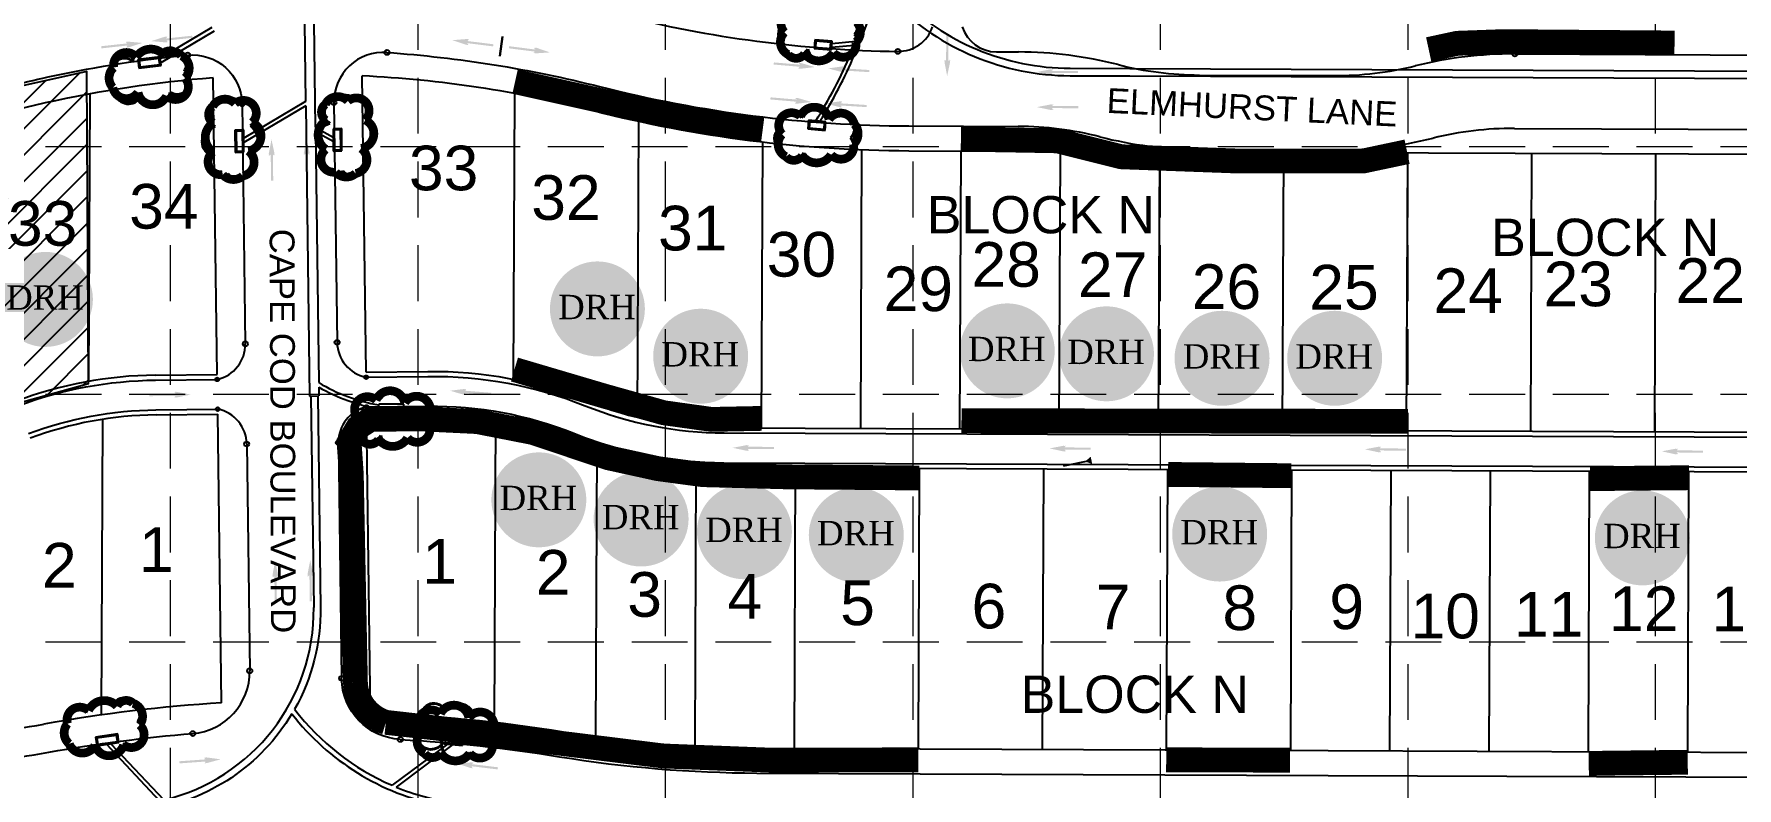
# Model space of a CAD drawing. Header units: inches. Extents: x -5337 to 1057, y 15227 to 19227.
# Drawn here: x -1896 to -1209, y 18465 to 18768 of the extents above; entities that cross this region are included whole.
import ezdxf
from ezdxf.enums import TextEntityAlignment as Align

# ---------------------------------------------------------------- set-up
doc = ezdxf.new("R2010")
doc.units = ezdxf.units.IN
doc.header["$LTSCALE"] = 150
doc.header["$MEASUREMENT"] = 0
doc.linetypes.add('HIDDEN', pattern=[0.375, 0.25, -0.125])
for name, color, linetype in [('1 BLOCK NUMBERS', 7, 'Continuous'), ('1 LOT NUMBER', 7, 'Continuous'), ('BASE', 7, 'Continuous'), ('ECB', 84, 'Continuous'), ('EROSION BLANKET', 84, 'Continuous'), ('grid', 7, 'HIDDEN'), ('LOT NUM', 7, 'Continuous'), ('LOTLINE', 7, 'Continuous'), ('PAVING', 7, 'Continuous'), ('ROW', 7, 'Continuous'), ('SODDED LOT', 2, 'Continuous'), ('STORM', 7, 'Continuous'), ('STORM INLET', 7, 'Continuous')]:
    doc.layers.add(name, color=color, linetype=linetype)
doc.styles.add('DRHorton', font='dutcheb.ttf')
doc.styles.get("Standard").update_dxf_attribs({"font": 'ARIAL.TTF', "height": 25})

# ---------------------------------------------------------------- blocks, each defined once
blk = doc.blocks.new('A$C18F678FE')
at = {"layer": 'BASE', "color": 170, "lineweight": 40, "const_width": 3.51}
blk.add_lwpolyline([(24.74, 19.3, 0.520567), (24.74, 19.3, 0.765195), (25.16, 29.3, 0.417879), (18.11, 33.3, 0.6649), (11.77, 25.13, 0.744833), (5.31, 15.53, 0.975642), (8.29, 5.64, 0.520567), (16.97, 2.85, 0.520567), (19.64, 8.87, 0.540264), (24.74, 19.3)], format="xyb", close=True, dxfattribs=at)
blk = doc.blocks.new('A$C677E7C4D')
at = {"layer": 'ECB', "rotation": 205.661111465026}
blk.add_blockref('A$C18F678FE', (18.79, 41.04), dxfattribs=at)
blk = doc.blocks.new('DRHorton')
h = blk.add_hatch(color=1)
h.paths.add_polyline_path([(78.7, 25.78, 1), (40.43, 25.78, 1)])
h.paths.add_polyline_path([(42.33, 17.91), (76.5, 17.91), (76.5, 34.87), (42.33, 34.87)], flags=24)
at = {"layer": 'BASE', "color": 176, "style": 'DRHorton'}
blk.add_text('DRH', height=9.814, dxfattribs=at).set_placement((59.39, 21.64), align=Align.CENTER)

msp = doc.modelspace()

# ---------------------------------------------------------------- hatches: boundary and pattern name
at = {"layer": 'PAVING'}
h = msp.add_hatch(color=256, dxfattribs=at)
edge = h.paths.add_edge_path()
edge.add_line((-1858.51, 18765.03), (-1857.92, 18764.59))
edge.add_line((-1857.92, 18764.59), (-1868.45, 18763.45))
edge.add_line((-1868.45, 18763.45), (-1868.35, 18762.59))
edge.add_line((-1868.35, 18762.59), (-1857.83, 18763.73))
edge.add_line((-1857.83, 18763.73), (-1858.31, 18763.07))
edge.add_line((-1858.31, 18763.07), (-1858.31, 18763.07))
edge.add_ellipse((-1857.77, 18763.09), major_axis=(-0.557, -0.06), ratio=0.285714, start_angle=345.50328, end_angle=485.83153)
edge.add_line((-1857.43, 18762.99), (-1857.43, 18762.99))
edge.add_line((-1857.43, 18762.99), (-1851.86, 18764.78))
edge.add_line((-1851.86, 18764.78), (-1857.69, 18765.3))
edge.add_line((-1857.69, 18765.3), (-1857.68, 18765.3))
edge.add_ellipse((-1857.99, 18765.13), major_axis=(-0.557, -0.06), ratio=0.285714, start_angle=235.27307, end_angle=377.18267)
edge.add_line((-1858.51, 18765.03), (-1858.51, 18765.03))
edge.add_line((-1858.51, 18765.03), (-1858.51, 18765.03))
edge.add_line((-1858.51, 18765.03), (-1858.51, 18765.03))
h = msp.add_hatch(color=256, dxfattribs=at)
edge = h.paths.add_edge_path()
edge.add_line((-1841.65, 18765.26), (-1842.24, 18765.7))
edge.add_line((-1842.24, 18765.7), (-1831.72, 18766.84))
edge.add_line((-1831.72, 18766.84), (-1831.81, 18767.69))
edge.add_line((-1831.81, 18767.69), (-1842.33, 18766.55))
edge.add_line((-1842.33, 18766.55), (-1841.85, 18767.22))
edge.add_line((-1841.85, 18767.22), (-1841.85, 18767.22))
edge.add_ellipse((-1842.4, 18767.2), major_axis=(0.557, 0.06), ratio=0.285714, start_angle=345.50328, end_angle=485.83153)
edge.add_line((-1842.74, 18767.29), (-1842.73, 18767.29))
edge.add_line((-1842.73, 18767.29), (-1848.3, 18765.5))
edge.add_line((-1848.3, 18765.5), (-1842.48, 18764.99))
edge.add_line((-1842.48, 18764.99), (-1842.48, 18764.99))
edge.add_ellipse((-1842.18, 18765.15), major_axis=(0.557, 0.06), ratio=0.285714, start_angle=235.27307, end_angle=377.18267)
edge.add_line((-1841.65, 18765.26), (-1841.65, 18765.26))
edge.add_line((-1841.65, 18765.26), (-1841.65, 18765.26))
edge.add_line((-1841.65, 18765.26), (-1841.65, 18765.26))
at = {"layer": 'PAVING', "linetype": 'Continuous', "lineweight": 30}
h = msp.add_hatch(color=256, dxfattribs=at)
edge = h.paths.add_edge_path()
edge.add_line((-1720.54, 18764.13), (-1721.01, 18764.69))
edge.add_line((-1721.01, 18764.69), (-1710.51, 18763.39))
edge.add_line((-1710.51, 18763.39), (-1710.4, 18764.25))
edge.add_line((-1710.4, 18764.25), (-1720.91, 18765.54))
edge.add_line((-1720.91, 18765.54), (-1720.29, 18766.08))
edge.add_line((-1720.29, 18766.08), (-1720.28, 18766.08))
edge.add_ellipse((-1720.82, 18766.19), major_axis=(0.556, -0.069), ratio=0.285714, start_angle=345.50328, end_angle=485.83153)
edge.add_line((-1721.13, 18766.35), (-1721.13, 18766.35))
edge.add_line((-1721.13, 18766.35), (-1726.96, 18765.88))
edge.add_line((-1726.96, 18765.88), (-1721.41, 18764.05))
edge.add_line((-1721.41, 18764.05), (-1721.41, 18764.05))
edge.add_ellipse((-1721.07, 18764.15), major_axis=(0.556, -0.069), ratio=0.285714, start_angle=235.27307, end_angle=377.18267)
edge.add_line((-1720.54, 18764.13), (-1720.54, 18764.13))
edge.add_line((-1720.54, 18764.13), (-1720.54, 18764.13))
edge.add_line((-1720.54, 18764.13), (-1720.54, 18764.13))
h = msp.add_hatch(color=256, dxfattribs=at)
edge = h.paths.add_edge_path()
edge.add_line((-1694.25, 18760.84), (-1693.66, 18761.27))
edge.add_line((-1693.66, 18761.27), (-1704.16, 18762.6))
edge.add_line((-1704.16, 18762.6), (-1704.05, 18763.45))
edge.add_line((-1704.05, 18763.45), (-1693.55, 18762.12))
edge.add_line((-1693.55, 18762.12), (-1694.02, 18762.79))
edge.add_line((-1694.02, 18762.79), (-1694.02, 18762.8))
edge.add_ellipse((-1693.48, 18762.77), major_axis=(-0.556, 0.07), ratio=0.285714, start_angle=-125.83153, end_angle=14.49672, ccw=False)
edge.add_line((-1693.14, 18762.85), (-1693.14, 18762.85))
edge.add_line((-1693.14, 18762.85), (-1687.6, 18760.96))
edge.add_line((-1687.6, 18760.96), (-1693.43, 18760.56))
edge.add_line((-1693.43, 18760.56), (-1693.43, 18760.56))
edge.add_ellipse((-1693.73, 18760.73), major_axis=(-0.556, 0.07), ratio=0.285714, start_angle=-17.18267, end_angle=124.72693, ccw=False)
edge.add_line((-1694.26, 18760.84), (-1694.25, 18760.84))
edge.add_line((-1694.25, 18760.84), (-1694.25, 18760.84))
edge.add_line((-1694.25, 18760.84), (-1694.25, 18760.84))
h = msp.add_hatch(color=256, dxfattribs=at)
edge = h.paths.add_edge_path()
edge.add_line((-1528.44, 18758.03), (-1527.94, 18757.49))
edge.add_line((-1527.94, 18757.49), (-1527.88, 18768.07))
edge.add_line((-1527.88, 18768.07), (-1527.02, 18768.07))
edge.add_line((-1527.02, 18768.07), (-1527.08, 18757.48))
edge.add_line((-1527.08, 18757.48), (-1526.47, 18758.03))
edge.add_line((-1526.47, 18758.03), (-1526.47, 18758.03))
edge.add_ellipse((-1526.43, 18757.49), major_axis=(0.003, 0.56), ratio=0.285714, start_angle=-125.83153, end_angle=14.49672, ccw=False)
edge.add_line((-1526.3, 18757.16), (-1526.31, 18757.16))
edge.add_line((-1526.31, 18757.16), (-1527.52, 18751.44))
edge.add_line((-1527.52, 18751.44), (-1528.62, 18757.18))
edge.add_line((-1528.62, 18757.18), (-1528.62, 18757.17))
edge.add_ellipse((-1528.49, 18757.49), major_axis=(0.003, 0.56), ratio=0.285714, start_angle=-17.18267, end_angle=124.72693, ccw=False)
edge.add_line((-1528.44, 18758.03), (-1528.44, 18758.03))
edge.add_line((-1528.44, 18758.03), (-1528.44, 18758.03))
edge.add_line((-1528.44, 18758.03), (-1528.44, 18758.03))
at = {"layer": 'PAVING'}
h = msp.add_hatch(color=256, dxfattribs=at)
edge = h.paths.add_edge_path()
edge.add_line((-1587.3, 18756.57), (-1586.8, 18756.02))
edge.add_line((-1586.8, 18756.02), (-1597.35, 18756.92))
edge.add_line((-1597.35, 18756.92), (-1597.42, 18756.07))
edge.add_line((-1597.42, 18756.07), (-1586.88, 18755.17))
edge.add_line((-1586.88, 18755.17), (-1587.48, 18754.61))
edge.add_line((-1587.48, 18754.61), (-1587.48, 18754.61))
edge.add_ellipse((-1586.94, 18754.52), major_axis=(-0.558, 0.048), ratio=0.285714, start_angle=345.50328, end_angle=485.83153)
edge.add_line((-1586.63, 18754.36), (-1586.63, 18754.36))
edge.add_line((-1586.63, 18754.36), (-1580.82, 18755.05))
edge.add_line((-1580.82, 18755.05), (-1586.43, 18756.67))
edge.add_line((-1586.43, 18756.67), (-1586.43, 18756.67))
edge.add_ellipse((-1586.76, 18756.57), major_axis=(-0.558, 0.048), ratio=0.285714, start_angle=235.27307, end_angle=377.18267)
edge.add_line((-1587.3, 18756.57), (-1587.3, 18756.57))
edge.add_line((-1587.3, 18756.57), (-1587.3, 18756.57))
edge.add_line((-1587.3, 18756.57), (-1587.3, 18756.57))
h = msp.add_hatch(color=256, dxfattribs=at)
edge = h.paths.add_edge_path()
edge.add_line((-1569, 18753.13), (-1569.51, 18753.67))
edge.add_line((-1569.51, 18753.67), (-1558.94, 18753.01))
edge.add_line((-1558.94, 18753.01), (-1558.89, 18753.87))
edge.add_line((-1558.89, 18753.87), (-1569.45, 18754.52))
edge.add_line((-1569.45, 18754.52), (-1568.87, 18755.1))
edge.add_line((-1568.87, 18755.1), (-1568.86, 18755.1))
edge.add_ellipse((-1569.4, 18755.17), major_axis=(0.559, -0.035), ratio=0.285714, start_angle=345.50328, end_angle=485.83153)
edge.add_line((-1569.72, 18755.32), (-1569.72, 18755.32))
edge.add_line((-1569.72, 18755.32), (-1575.51, 18754.5))
edge.add_line((-1575.51, 18754.5), (-1569.86, 18753.01))
edge.add_line((-1569.86, 18753.01), (-1569.86, 18753.01))
edge.add_ellipse((-1569.53, 18753.12), major_axis=(0.559, -0.035), ratio=0.285714, start_angle=235.27307, end_angle=377.18267)
edge.add_line((-1569, 18753.13), (-1569, 18753.13))
edge.add_line((-1569, 18753.13), (-1569, 18753.13))
edge.add_line((-1569, 18753.13), (-1569, 18753.13))
h = msp.add_hatch(color=256, dxfattribs=at)
edge = h.paths.add_edge_path()
edge.add_line((-1484.84, 18753.99), (-1485.38, 18753.49))
edge.add_line((-1485.38, 18753.49), (-1474.8, 18753.46))
edge.add_line((-1474.8, 18753.46), (-1474.8, 18752.6))
edge.add_line((-1474.8, 18752.6), (-1485.38, 18752.63))
edge.add_line((-1485.38, 18752.63), (-1484.84, 18752.02))
edge.add_line((-1484.84, 18752.02), (-1484.83, 18752.02))
edge.add_ellipse((-1485.38, 18751.98), major_axis=(0.56, -0.002), ratio=0.285714, start_angle=-125.83153, end_angle=14.49672, ccw=False)
edge.add_line((-1485.71, 18751.85), (-1485.7, 18751.86))
edge.add_line((-1485.7, 18751.86), (-1491.43, 18753.05))
edge.add_line((-1491.43, 18753.05), (-1485.69, 18754.17))
edge.add_line((-1485.69, 18754.17), (-1485.69, 18754.17))
edge.add_ellipse((-1485.38, 18754.04), major_axis=(0.56, -0.002), ratio=0.285714, start_angle=-17.18267, end_angle=124.72693, ccw=False)
edge.add_line((-1484.84, 18753.99), (-1484.84, 18753.99))
edge.add_line((-1484.84, 18753.99), (-1484.84, 18753.99))
edge.add_line((-1484.84, 18753.99), (-1484.84, 18753.99))
h = msp.add_hatch(color=256, dxfattribs=at)
edge = h.paths.add_edge_path()
edge.add_line((-1588.64, 18742.49), (-1588.14, 18741.95))
edge.add_line((-1588.14, 18741.95), (-1598.69, 18742.85))
edge.add_line((-1598.69, 18742.85), (-1598.77, 18741.99))
edge.add_line((-1598.77, 18741.99), (-1588.22, 18741.09))
edge.add_line((-1588.22, 18741.09), (-1588.82, 18740.53))
edge.add_line((-1588.82, 18740.53), (-1588.82, 18740.53))
edge.add_ellipse((-1588.28, 18740.45), major_axis=(-0.558, 0.048), ratio=0.285714, start_angle=345.50328, end_angle=485.83153)
edge.add_line((-1587.97, 18740.29), (-1587.97, 18740.29))
edge.add_line((-1587.97, 18740.29), (-1582.16, 18740.98))
edge.add_line((-1582.16, 18740.98), (-1587.78, 18742.6))
edge.add_line((-1587.78, 18742.6), (-1587.77, 18742.6))
edge.add_ellipse((-1588.1, 18742.49), major_axis=(-0.558, 0.048), ratio=0.285714, start_angle=235.27307, end_angle=377.18267)
edge.add_line((-1588.64, 18742.49), (-1588.64, 18742.49))
edge.add_line((-1588.64, 18742.49), (-1588.64, 18742.49))
edge.add_line((-1588.64, 18742.49), (-1588.64, 18742.49))
h = msp.add_hatch(color=256, dxfattribs=at)
edge = h.paths.add_edge_path()
edge.add_line((-1570.01, 18739.03), (-1570.51, 18739.57))
edge.add_line((-1570.51, 18739.57), (-1559.95, 18738.91))
edge.add_line((-1559.95, 18738.91), (-1559.9, 18739.77))
edge.add_line((-1559.9, 18739.77), (-1570.46, 18740.42))
edge.add_line((-1570.46, 18740.42), (-1569.87, 18741))
edge.add_line((-1569.87, 18741), (-1569.87, 18741))
edge.add_ellipse((-1570.41, 18741.07), major_axis=(0.559, -0.035), ratio=0.285714, start_angle=345.50328, end_angle=485.83153)
edge.add_line((-1570.73, 18741.22), (-1570.73, 18741.22))
edge.add_line((-1570.73, 18741.22), (-1576.52, 18740.4))
edge.add_line((-1576.52, 18740.4), (-1570.87, 18738.91))
edge.add_line((-1570.87, 18738.91), (-1570.87, 18738.91))
edge.add_ellipse((-1570.54, 18739.02), major_axis=(0.559, -0.035), ratio=0.285714, start_angle=235.27307, end_angle=377.18267)
edge.add_line((-1570.01, 18739.03), (-1570.01, 18739.03))
edge.add_line((-1570.01, 18739.03), (-1570.01, 18739.03))
edge.add_line((-1570.01, 18739.03), (-1570.01, 18739.03))
h = msp.add_hatch(color=256, dxfattribs=at)
edge = h.paths.add_edge_path()
edge.add_line((-1484.74, 18739.85), (-1485.28, 18739.36))
edge.add_line((-1485.28, 18739.36), (-1474.7, 18739.33))
edge.add_line((-1474.7, 18739.33), (-1474.7, 18738.47))
edge.add_line((-1474.7, 18738.47), (-1485.29, 18738.5))
edge.add_line((-1485.29, 18738.5), (-1484.74, 18737.89))
edge.add_line((-1484.74, 18737.89), (-1484.74, 18737.88))
edge.add_ellipse((-1485.28, 18737.85), major_axis=(0.56, -0.002), ratio=0.285714, start_angle=-125.83153, end_angle=14.49672, ccw=False)
edge.add_line((-1485.61, 18737.72), (-1485.61, 18737.72))
edge.add_line((-1485.61, 18737.72), (-1491.33, 18738.91))
edge.add_line((-1491.33, 18738.91), (-1485.6, 18740.04))
edge.add_line((-1485.6, 18740.04), (-1485.6, 18740.03))
edge.add_ellipse((-1485.28, 18739.9), major_axis=(0.56, -0.002), ratio=0.285714, start_angle=-17.18267, end_angle=124.72693, ccw=False)
edge.add_line((-1484.74, 18739.85), (-1484.74, 18739.85))
edge.add_line((-1484.74, 18739.85), (-1484.74, 18739.85))
edge.add_line((-1484.74, 18739.85), (-1484.74, 18739.85))
h = msp.add_hatch(color=256, dxfattribs=at)
edge = h.paths.add_edge_path()
edge.add_line((-1798.77, 18719.31), (-1799.27, 18719.85))
edge.add_line((-1799.27, 18719.85), (-1799.12, 18709.26))
edge.add_line((-1799.12, 18709.26), (-1799.98, 18709.25))
edge.add_line((-1799.98, 18709.25), (-1800.13, 18719.83))
edge.add_line((-1800.13, 18719.83), (-1800.73, 18719.27))
edge.add_line((-1800.73, 18719.27), (-1800.73, 18719.27))
edge.add_ellipse((-1800.78, 18719.81), major_axis=(0.008, -0.56), ratio=0.285714, start_angle=-125.83153, end_angle=14.49672, ccw=False)
edge.add_line((-1800.92, 18720.14), (-1800.92, 18720.14))
edge.add_line((-1800.92, 18720.14), (-1799.82, 18725.89))
edge.add_line((-1799.82, 18725.89), (-1798.6, 18720.17))
edge.add_line((-1798.6, 18720.17), (-1798.6, 18720.17))
edge.add_ellipse((-1798.73, 18719.85), major_axis=(0.008, -0.56), ratio=0.285714, start_angle=-17.18267, end_angle=124.72693, ccw=False)
edge.add_line((-1798.77, 18719.31), (-1798.77, 18719.31))
edge.add_line((-1798.77, 18719.31), (-1798.77, 18719.31))
edge.add_line((-1798.77, 18719.31), (-1798.77, 18719.31))
h = msp.add_hatch(color=256, dxfattribs=at)
edge = h.paths.add_edge_path()
edge.add_line((-1784.63, 18719.66), (-1785.14, 18720.2))
edge.add_line((-1785.14, 18720.2), (-1784.98, 18709.61))
edge.add_line((-1784.98, 18709.61), (-1785.84, 18709.6))
edge.add_line((-1785.84, 18709.6), (-1786, 18720.18))
edge.add_line((-1786, 18720.18), (-1786.6, 18719.62))
edge.add_line((-1786.6, 18719.62), (-1786.6, 18719.62))
edge.add_ellipse((-1786.65, 18720.16), major_axis=(0.008, -0.56), ratio=0.285714, start_angle=-125.83153, end_angle=14.49672, ccw=False)
edge.add_line((-1786.79, 18720.49), (-1786.78, 18720.49))
edge.add_line((-1786.78, 18720.49), (-1785.69, 18726.23))
edge.add_line((-1785.69, 18726.23), (-1784.47, 18720.52))
edge.add_line((-1784.47, 18720.52), (-1784.47, 18720.52))
edge.add_ellipse((-1784.59, 18720.2), major_axis=(0.008, -0.56), ratio=0.285714, start_angle=-17.18267, end_angle=124.72693, ccw=False)
edge.add_line((-1784.63, 18719.66), (-1784.63, 18719.66))
edge.add_line((-1784.63, 18719.66), (-1784.63, 18719.66))
edge.add_line((-1784.63, 18719.66), (-1784.63, 18719.66))
h = msp.add_hatch(color=256, dxfattribs=at)
edge = h.paths.add_edge_path()
edge.add_line((-1838.94, 18622.05), (-1838.41, 18622.55))
edge.add_line((-1838.41, 18622.55), (-1848.99, 18622.42))
edge.add_line((-1848.99, 18622.42), (-1849, 18623.28))
edge.add_line((-1849, 18623.28), (-1838.42, 18623.41))
edge.add_line((-1838.42, 18623.41), (-1838.98, 18624.01))
edge.add_line((-1838.98, 18624.01), (-1838.98, 18624.01))
edge.add_ellipse((-1838.44, 18624.06), major_axis=(-0.56, -0.007), ratio=0.285714, start_angle=-125.83153, end_angle=14.49672, ccw=False)
edge.add_line((-1838.11, 18624.2), (-1838.11, 18624.19))
edge.add_line((-1838.11, 18624.19), (-1832.37, 18623.08))
edge.add_line((-1832.37, 18623.08), (-1838.09, 18621.88))
edge.add_line((-1838.09, 18621.88), (-1838.09, 18621.88))
edge.add_ellipse((-1838.41, 18622.01), major_axis=(-0.56, -0.007), ratio=0.285714, start_angle=-17.18267, end_angle=124.72693, ccw=False)
edge.add_line((-1838.94, 18622.05), (-1838.94, 18622.05))
edge.add_line((-1838.94, 18622.05), (-1838.94, 18622.05))
edge.add_line((-1838.94, 18622.05), (-1838.94, 18622.05))
h = msp.add_hatch(color=256, dxfattribs=at)
edge = h.paths.add_edge_path()
edge.add_line((-1721.25, 18625.09), (-1721.82, 18624.63))
edge.add_line((-1721.82, 18624.63), (-1711.27, 18623.82))
edge.add_line((-1711.27, 18623.82), (-1711.34, 18622.97))
edge.add_line((-1711.34, 18622.97), (-1721.89, 18623.77))
edge.add_line((-1721.89, 18623.77), (-1721.39, 18623.12))
edge.add_line((-1721.39, 18623.12), (-1721.39, 18623.12))
edge.add_ellipse((-1721.93, 18623.12), major_axis=(0.558, -0.043), ratio=0.285714, start_angle=-125.83153, end_angle=14.49672, ccw=False)
edge.add_line((-1722.27, 18623.02), (-1722.27, 18623.02))
edge.add_line((-1722.27, 18623.02), (-1727.89, 18624.63))
edge.add_line((-1727.89, 18624.63), (-1722.09, 18625.33))
edge.add_line((-1722.09, 18625.33), (-1722.09, 18625.33))
edge.add_ellipse((-1721.78, 18625.17), major_axis=(0.558, -0.043), ratio=0.285714, start_angle=-17.18267, end_angle=124.72693, ccw=False)
edge.add_line((-1721.25, 18625.09), (-1721.25, 18625.09))
edge.add_line((-1721.25, 18625.09), (-1721.25, 18625.09))
edge.add_line((-1721.25, 18625.09), (-1721.25, 18625.09))
h = msp.add_hatch(color=256, dxfattribs=at)
edge = h.paths.add_edge_path()
edge.add_line((-1607.38, 18602.55), (-1607.92, 18602.05))
edge.add_line((-1607.92, 18602.05), (-1597.34, 18602))
edge.add_line((-1597.34, 18602), (-1597.34, 18601.14))
edge.add_line((-1597.34, 18601.14), (-1607.92, 18601.19))
edge.add_line((-1607.92, 18601.19), (-1607.38, 18600.58))
edge.add_line((-1607.38, 18600.58), (-1607.38, 18600.58))
edge.add_ellipse((-1607.92, 18600.54), major_axis=(0.56, -0.003), ratio=0.285714, start_angle=-125.83153, end_angle=14.49672, ccw=False)
edge.add_line((-1608.25, 18600.42), (-1608.25, 18600.42))
edge.add_line((-1608.25, 18600.42), (-1613.97, 18601.62))
edge.add_line((-1613.97, 18601.62), (-1608.23, 18602.73))
edge.add_line((-1608.23, 18602.73), (-1608.23, 18602.73))
edge.add_ellipse((-1607.91, 18602.6), major_axis=(0.56, -0.003), ratio=0.285714, start_angle=-17.18267, end_angle=124.72693, ccw=False)
edge.add_line((-1607.38, 18602.55), (-1607.38, 18602.55))
edge.add_line((-1607.38, 18602.55), (-1607.38, 18602.55))
edge.add_line((-1607.38, 18602.55), (-1607.38, 18602.55))
h = msp.add_hatch(color=256, dxfattribs=at)
edge = h.paths.add_edge_path()
edge.add_line((-1479.68, 18602.29), (-1480.22, 18601.79))
edge.add_line((-1480.22, 18601.79), (-1469.64, 18601.69))
edge.add_line((-1469.64, 18601.69), (-1469.64, 18600.83))
edge.add_line((-1469.64, 18600.83), (-1480.23, 18600.93))
edge.add_line((-1480.23, 18600.93), (-1479.69, 18600.32))
edge.add_line((-1479.69, 18600.32), (-1479.68, 18600.32))
edge.add_ellipse((-1480.23, 18600.28), major_axis=(0.56, -0.006), ratio=0.285714, start_angle=-125.83153, end_angle=14.49672, ccw=False)
edge.add_line((-1480.56, 18600.15), (-1480.55, 18600.16))
edge.add_line((-1480.55, 18600.16), (-1486.27, 18601.39))
edge.add_line((-1486.27, 18601.39), (-1480.53, 18602.47))
edge.add_line((-1480.53, 18602.47), (-1480.53, 18602.47))
edge.add_ellipse((-1480.21, 18602.34), major_axis=(0.56, -0.006), ratio=0.285714, start_angle=-17.18267, end_angle=124.72693, ccw=False)
edge.add_line((-1479.68, 18602.28), (-1479.68, 18602.29))
edge.add_line((-1479.68, 18602.29), (-1479.68, 18602.29))
edge.add_line((-1479.68, 18602.29), (-1479.68, 18602.29))
h = msp.add_hatch(color=256, dxfattribs=at)
edge = h.paths.add_edge_path()
edge.add_line((-1352.62, 18601.92), (-1353.16, 18601.42))
edge.add_line((-1353.16, 18601.42), (-1342.58, 18601.32))
edge.add_line((-1342.58, 18601.32), (-1342.59, 18600.46))
edge.add_line((-1342.59, 18600.46), (-1353.17, 18600.56))
edge.add_line((-1353.17, 18600.56), (-1352.63, 18599.95))
edge.add_line((-1352.63, 18599.95), (-1352.63, 18599.95))
edge.add_ellipse((-1353.17, 18599.91), major_axis=(0.56, -0.006), ratio=0.285714, start_angle=-125.83153, end_angle=14.49672, ccw=False)
edge.add_line((-1353.5, 18599.78), (-1353.5, 18599.79))
edge.add_line((-1353.5, 18599.79), (-1359.21, 18601.02))
edge.add_line((-1359.21, 18601.02), (-1353.47, 18602.1))
edge.add_line((-1353.47, 18602.1), (-1353.47, 18602.1))
edge.add_ellipse((-1353.15, 18601.97), major_axis=(0.56, -0.006), ratio=0.285714, start_angle=-17.18267, end_angle=124.72693, ccw=False)
edge.add_line((-1352.62, 18601.91), (-1352.62, 18601.92))
edge.add_line((-1352.62, 18601.92), (-1352.62, 18601.92))
edge.add_line((-1352.62, 18601.92), (-1352.62, 18601.92))
h = msp.add_hatch(color=256, dxfattribs=at)
edge = h.paths.add_edge_path()
edge.add_line((-1232.95, 18601.1), (-1233.49, 18600.61))
edge.add_line((-1233.49, 18600.61), (-1222.91, 18600.5))
edge.add_line((-1222.91, 18600.5), (-1222.92, 18599.64))
edge.add_line((-1222.92, 18599.64), (-1233.5, 18599.75))
edge.add_line((-1233.5, 18599.75), (-1232.96, 18599.14))
edge.add_line((-1232.96, 18599.14), (-1232.96, 18599.13))
edge.add_ellipse((-1233.5, 18599.1), major_axis=(0.56, -0.006), ratio=0.285714, start_angle=-125.83153, end_angle=14.49672, ccw=False)
edge.add_line((-1233.83, 18598.97), (-1233.83, 18598.97))
edge.add_line((-1233.83, 18598.97), (-1239.54, 18600.21))
edge.add_line((-1239.54, 18600.21), (-1233.8, 18601.29))
edge.add_line((-1233.8, 18601.29), (-1233.8, 18601.29))
edge.add_ellipse((-1233.48, 18601.16), major_axis=(0.56, -0.006), ratio=0.285714, start_angle=-17.18267, end_angle=124.72693, ccw=False)
edge.add_line((-1232.95, 18601.1), (-1232.95, 18601.1))
edge.add_line((-1232.95, 18601.1), (-1232.95, 18601.1))
edge.add_line((-1232.95, 18601.1), (-1232.95, 18601.1))
h = msp.add_hatch(color=256, dxfattribs=at)
edge = h.paths.add_edge_path()
edge.add_line((-1797.29, 18549.45), (-1797.8, 18549.98))
edge.add_line((-1797.8, 18549.98), (-1797.64, 18539.4))
edge.add_line((-1797.64, 18539.4), (-1798.5, 18539.38))
edge.add_line((-1798.5, 18539.38), (-1798.66, 18549.97))
edge.add_line((-1798.66, 18549.97), (-1799.26, 18549.41))
edge.add_line((-1799.26, 18549.41), (-1799.26, 18549.41))
edge.add_ellipse((-1799.31, 18549.95), major_axis=(0.008, -0.56), ratio=0.285714, start_angle=-125.83153, end_angle=14.49672, ccw=False)
edge.add_line((-1799.44, 18550.27), (-1799.44, 18550.27))
edge.add_line((-1799.44, 18550.27), (-1798.35, 18556.02))
edge.add_line((-1798.35, 18556.02), (-1797.12, 18550.3))
edge.add_line((-1797.12, 18550.3), (-1797.12, 18550.3))
edge.add_ellipse((-1797.25, 18549.98), major_axis=(0.008, -0.56), ratio=0.285714, start_angle=-17.18267, end_angle=124.72693, ccw=False)
edge.add_line((-1797.29, 18549.45), (-1797.29, 18549.45))
edge.add_line((-1797.29, 18549.45), (-1797.29, 18549.45))
edge.add_line((-1797.29, 18549.45), (-1797.29, 18549.45))
h = msp.add_hatch(color=256, dxfattribs=at)
edge = h.paths.add_edge_path()
edge.add_line((-1783.16, 18549.8), (-1783.67, 18550.33))
edge.add_line((-1783.67, 18550.33), (-1783.51, 18539.75))
edge.add_line((-1783.51, 18539.75), (-1784.37, 18539.73))
edge.add_line((-1784.37, 18539.73), (-1784.53, 18550.31))
edge.add_line((-1784.53, 18550.31), (-1785.12, 18549.76))
edge.add_line((-1785.12, 18549.76), (-1785.13, 18549.76))
edge.add_ellipse((-1785.17, 18550.3), major_axis=(0.008, -0.56), ratio=0.285714, start_angle=-125.83153, end_angle=14.49672, ccw=False)
edge.add_line((-1785.31, 18550.62), (-1785.31, 18550.62))
edge.add_line((-1785.31, 18550.62), (-1784.21, 18556.37))
edge.add_line((-1784.21, 18556.37), (-1782.99, 18550.65))
edge.add_line((-1782.99, 18550.65), (-1782.99, 18550.65))
edge.add_ellipse((-1783.12, 18550.33), major_axis=(0.008, -0.56), ratio=0.285714, start_angle=-17.18267, end_angle=124.72693, ccw=False)
edge.add_line((-1783.16, 18549.8), (-1783.16, 18549.8))
edge.add_line((-1783.16, 18549.8), (-1783.16, 18549.8))
edge.add_line((-1783.16, 18549.8), (-1783.16, 18549.8))
h = msp.add_hatch(color=256, dxfattribs=at)
edge = h.paths.add_edge_path()
edge.add_line((-1826.81, 18474.68), (-1826.31, 18475.22))
edge.add_line((-1826.31, 18475.22), (-1836.87, 18474.46))
edge.add_line((-1836.87, 18474.46), (-1836.93, 18475.32))
edge.add_line((-1836.93, 18475.32), (-1826.37, 18476.08))
edge.add_line((-1826.37, 18476.08), (-1826.97, 18476.65))
edge.add_line((-1826.97, 18476.65), (-1826.97, 18476.65))
edge.add_ellipse((-1826.43, 18476.73), major_axis=(-0.559, -0.04), ratio=0.285714, start_angle=-125.83153, end_angle=14.49672, ccw=False)
edge.add_line((-1826.11, 18476.88), (-1826.11, 18476.88))
edge.add_line((-1826.11, 18476.88), (-1820.31, 18476.11))
edge.add_line((-1820.31, 18476.11), (-1825.95, 18474.57))
edge.add_line((-1825.95, 18474.57), (-1825.95, 18474.57))
edge.add_ellipse((-1826.28, 18474.68), major_axis=(-0.559, -0.04), ratio=0.285714, start_angle=-17.18267, end_angle=124.72693, ccw=False)
edge.add_line((-1826.81, 18474.69), (-1826.81, 18474.68))
edge.add_line((-1826.81, 18474.68), (-1826.81, 18474.68))
edge.add_line((-1826.81, 18474.68), (-1826.81, 18474.68))
h = msp.add_hatch(color=256, dxfattribs=at)
edge = h.paths.add_edge_path()
edge.add_line((-1718.46, 18474.59), (-1719.06, 18474.15))
edge.add_line((-1719.06, 18474.15), (-1708.55, 18472.89))
edge.add_line((-1708.55, 18472.89), (-1708.65, 18472.04))
edge.add_line((-1708.65, 18472.04), (-1719.16, 18473.3))
edge.add_line((-1719.16, 18473.3), (-1718.69, 18472.63))
edge.add_line((-1718.69, 18472.63), (-1718.68, 18472.63))
edge.add_ellipse((-1719.23, 18472.65), major_axis=(0.556, -0.067), ratio=0.285714, start_angle=-125.83153, end_angle=14.49672, ccw=False)
edge.add_line((-1719.57, 18472.56), (-1719.57, 18472.57))
edge.add_line((-1719.57, 18472.57), (-1725.11, 18474.42))
edge.add_line((-1725.11, 18474.42), (-1719.29, 18474.87))
edge.add_line((-1719.29, 18474.87), (-1719.29, 18474.86))
edge.add_ellipse((-1718.99, 18474.7), major_axis=(0.556, -0.067), ratio=0.285714, start_angle=-17.18267, end_angle=124.72693, ccw=False)
edge.add_line((-1718.46, 18474.59), (-1718.46, 18474.59))
edge.add_line((-1718.46, 18474.59), (-1718.46, 18474.59))
edge.add_line((-1718.46, 18474.59), (-1718.46, 18474.59))
at = {"layer": 'SODDED LOT'}
h = msp.add_hatch(dxfattribs=at)
h.set_pattern_fill('ANSI31', color=256, scale=60, style=0)
h.paths.add_polyline_path([(-1913.55, 18744.59), (-1914.31, 18616.21), (-1873.51, 18627.54), (-1874.27, 18753.28)])

# ---------------------------------------------------------------- linework, layer by layer
at = {"layer": 'BASE', "color": 170, "lineweight": 40}
for p, q in [((-1855.87, 18757.54), (-1855.87, 18757.54)), ((-1855.87, 18757.54), (-1855.87, 18757.54)), ((-1808.34, 18731.34), (-1808.34, 18731.34)), ((-1808.34, 18731.34), (-1808.34, 18731.34)), ((-1762.05, 18732.51), (-1762.05, 18732.51)), ((-1762.05, 18732.51), (-1762.05, 18732.51)), ((-1586.21, 18734.62), (-1586.21, 18734.62)), ((-1586.21, 18734.62), (-1586.21, 18734.62)), ((-1756.4, 18620.76), (-1756.4, 18620.76)), ((-1756.4, 18620.76), (-1756.4, 18620.76)), ((-1729.9, 18496.11), (-1729.9, 18496.11)), ((-1729.9, 18496.11), (-1729.9, 18496.11)), ((-1874.62, 18495.04), (-1874.62, 18495.04)), ((-1874.62, 18495.04), (-1874.62, 18495.04))]:
    msp.add_line(p, q, dxfattribs=at)
for centre, radius, start, end in [((-1568.8, 18772.28), 5.56, 315.044, 65.044), ((-1589.79, 18768.03), 5.7, 132.97905, 223.69513), ((-1588.44, 18765.34), 5.61, 192.80954, 327.28932), ((-1568.63, 18764.81), 5.17, 226.07133, 43.2458), ((-1859.07, 18753.46), 5.19, 51.90458, 201.59679), ((-1849.36, 18755.16), 6.94, 46.36688, 159.88991), ((-1840.79, 18758.82), 4.02, 50.22151, 160.22151), ((-1839.53, 18756.5), 5.56, 326.34454, 76.34454), ((-1577.78, 18763.42), 6.04, 190.56975, 337.28961), ((-1859.27, 18748.23), 5.7, 144.2796, 234.99568), ((-1837.89, 18749.21), 5.17, 237.37188, 54.54635), ((-1857.42, 18745.85), 5.61, 204.11009, 338.58986), ((-1846.6, 18746.05), 6.04, 201.8703, 348.59015), ((-1816.57, 18736.88), 5.7, 40.36063, 131.07671), ((-1770.27, 18738.05), 5.7, 40.36063, 131.07671), ((-1819.32, 18735.66), 5.61, 100.19112, 234.6709), ((-1811.53, 18735.43), 5.19, 307.98562, 97.67783), ((-1773.02, 18736.83), 5.61, 100.19112, 234.6709), ((-1765.24, 18736.6), 5.19, 307.98562, 97.67783), ((-1590.15, 18731.25), 5.19, 40.60404, 190.29625), ((-1580.29, 18731.01), 6.94, 35.06633, 148.58936), ((-1571.16, 18732.92), 4.02, 38.92097, 148.92097), ((-1821.72, 18725.1), 6.04, 97.95133, 244.67119), ((-1812.22, 18725.59), 6.94, 302.44792, 55.97094), ((-1775.43, 18726.27), 6.04, 97.95133, 244.67119), ((-1765.93, 18726.76), 6.94, 302.44792, 55.97094), ((-1591.37, 18726.15), 5.7, 132.97905, 223.69513), ((-1570.38, 18730.4), 5.56, 315.044, 65.044), ((-1590.02, 18723.46), 5.61, 192.80954, 327.28932), ((-1570.21, 18722.93), 5.17, 226.07133, 43.2458), ((-1820.75, 18715.89), 5.17, 133.45291, 310.62738), ((-1810.73, 18716.39), 4.02, 306.30255, 56.30255), ((-1774.46, 18717.06), 5.17, 133.45291, 310.62738), ((-1764.44, 18717.56), 4.02, 306.30255, 56.30255), ((-1579.36, 18721.54), 6.04, 190.56975, 337.28961), ((-1813.28, 18715.73), 5.56, 222.42558, 332.42558), ((-1766.99, 18716.89), 5.56, 222.42558, 332.42558), ((-1760.41, 18617.47), 5.19, 39.33603, 189.02824), ((-1750.56, 18617.01), 6.94, 33.79833, 147.32136), ((-1741.4, 18618.72), 4.02, 37.65297, 147.65297), ((-1740.67, 18616.19), 5.56, 313.776, 63.776), ((-1761.75, 18612.4), 5.7, 131.71105, 222.42713), ((-1740.66, 18608.71), 5.17, 224.80333, 41.9778), ((-1760.46, 18609.68), 5.61, 191.54154, 326.02131), ((-1749.85, 18607.53), 6.04, 189.30175, 336.02161), ((-1877.71, 18490.87), 5.19, 53.38549, 203.0777), ((-1868.04, 18492.82), 6.94, 47.84779, 161.37082), ((-1859.57, 18496.7), 4.02, 51.70243, 161.70243), ((-1858.25, 18494.42), 5.56, 327.82546, 77.82546), ((-1734.34, 18493.42), 5.19, 31.21277, 180.90499), ((-1724.65, 18491.57), 6.94, 25.67507, 139.1981), ((-1715.34, 18491.97), 4.02, 29.52971, 139.52971), ((-1877.78, 18485.64), 5.7, 145.76051, 236.47659), ((-1856.43, 18487.17), 5.17, 238.85279, 56.02726), ((-1736.38, 18488.59), 5.7, 123.58779, 214.30387), ((-1714.98, 18489.36), 5.56, 305.65274, 55.65274), ((-1865.05, 18483.79), 6.04, 203.35121, 350.07107), ((-1735.48, 18485.72), 5.61, 183.41828, 317.89806), ((-1725.28, 18482.08), 6.04, 181.17849, 327.89835), ((-1716.02, 18481.96), 5.17, 216.68007, 33.85454), ((-1875.87, 18483.31), 5.61, 205.591, 340.07077)]:
    msp.add_arc(centre, radius, start, end, dxfattribs=at)
at = {"layer": 'EROSION BLANKET', "const_width": 10}
for points in [[(-1234.38, 18764.74), (-1303.34, 18765.3), (-1321.95, 18764.63), (-1333.45, 18762.15)], [(-1601.84, 18729.94), (-1624.35, 18732.87), (-1655.54, 18738.93), (-1701.65, 18749.18)], [(-1342.17, 18720.93), (-1359.78, 18717.21), (-1410.91, 18717.21), (-1457.3, 18718.9), (-1483.04, 18725.33), (-1521.98, 18726.01)], [(-1602.37, 18613.48), (-1622.48, 18613.07), (-1641.77, 18615.76), (-1665.41, 18622.39), (-1701.91, 18633.17)], [(-1521.74, 18612.54), (-1341.83, 18612.28)], [(-1388.89, 18590.38), (-1438.49, 18590.9)], [(-1228.54, 18589.57), (-1268.38, 18589.2)], [(-1389.39, 18475.74), (-1439.25, 18475.92)], [(-1229.05, 18474.93), (-1268.95, 18474.46)]]:
    msp.add_lwpolyline(points, dxfattribs=at)
msp.add_lwpolyline([(-1538.77, 18589.48), (-1591.95, 18589.92), (-1625.99, 18590.81), (-1644.09, 18593.23), (-1664.17, 18597.64), (-1694.4, 18607.79), (-1716.91, 18612.2), (-1740.07, 18613.31), (-1759.93, 18613.08), (-1765.01, 18609.78), (-1768.54, 18603.82), (-1767.66, 18591.03), (-1766, 18507.22, 0.324611), (-1753.72, 18491), (-1726.87, 18487.96), (-1641.94, 18477.45), (-1597.93, 18475.74), (-1539.18, 18475.91)], format="xyb", dxfattribs=at)
at = {"layer": 'grid', "color": 252, "linetype": 'HIDDEN', "lineweight": 0, "ltscale": 0.6}
for p, q in [((-1840.64, 19121.98), (-1840.64, 15630.29)), ((-1740.89, 19121.98), (-1740.89, 15630.29)), ((-1641.14, 19121.98), (-1641.14, 15630.29)), ((-1541.39, 19121.98), (-1541.39, 15630.29)), ((-1441.64, 19121.98), (-1441.64, 15630.29)), ((-1341.89, 19121.98), (-1341.89, 15630.29)), ((-1242.14, 19121.98), (-1242.14, 15630.29)), ((-5232.14, 18722.98), (952.36, 18722.98)), ((-5232.14, 18623.23), (952.36, 18623.23)), ((-5232.14, 18523.48), (952.36, 18523.48))]:
    msp.add_line(p, q, dxfattribs=at)
at = {"layer": 'LOTLINE'}
for p, q in [((-1873.09, 18744.24), (-1873.57, 18628.39)), ((-1701.92, 18744.42), (-1702.39, 18629.27)), ((-1651.97, 18733.22), (-1652.46, 18613.94)), ((-1602, 18724.9), (-1602.47, 18609.57)), ((-1562.01, 18721.75), (-1562.48, 18609.41)), ((-1522.01, 18721.24), (-1522.48, 18609.25)), ((-1482.01, 18721.08), (-1482.48, 18609.08)), ((-1442.01, 18720.91), (-1442.48, 18608.92)), ((-1392.02, 18720.71), (-1392.48, 18608.71)), ((-1342.02, 18720.5), (-1342.48, 18608.5)), ((-1292.02, 18720.3), (-1292.48, 18608.3)), ((-1242.02, 18720.09), (-1242.48, 18608.09)), ((-1867.93, 18613.06), (-1868.42, 18493.97)), ((-1709.59, 18614.32), (-1710.1, 18490.92)), ((-1668.71, 18601.96), (-1669.19, 18485.1)), ((-1628.74, 18594.07), (-1629.21, 18481.31)), ((-1588.74, 18593.52), (-1589.21, 18480.52)), ((-1538.74, 18593.31), (-1539.21, 18480.31)), ((-1488.74, 18593.11), (-1489.21, 18480.11)), ((-1438.74, 18592.9), (-1439.21, 18479.9)), ((-1388.74, 18592.69), (-1389.21, 18479.69)), ((-1348.74, 18592.53), (-1349.21, 18479.53)), ((-1308.74, 18592.36), (-1309.21, 18479.37)), ((-1268.75, 18592.2), (-1269.21, 18479.2)), ((-1228.75, 18592.03), (-1229.21, 18479.04))]:
    msp.add_line(p, q, dxfattribs=at)
at = {"layer": 'PAVING', "linetype": 'Continuous', "lineweight": 30}
msp.add_line((-1706.76, 18767.39), (-1707.8, 18759.45), dxfattribs=at)
at = {"layer": 'PAVING'}
for p, q in [((-1507.7, 18761.19), (-1498.73, 18761.15)), ((-1298.73, 18760.32), (-991.85, 18759.06)), ((-1458.64, 18756.03), (-1458.64, 18756.03)), ((-1425.84, 18751.85), (-1425.84, 18751.85)), ((-1425.84, 18751.85), (-1371.7, 18751.63)), ((-1371.7, 18751.63), (-1371.7, 18751.63)), ((-1338.87, 18755.54), (-1338.87, 18755.54)), ((-1811.67, 18740.22), (-1810.37, 18643.53)), ((-1774.68, 18740.71), (-1773.37, 18644.14)), ((-1542.95, 18731.33), (-1498.85, 18731.15)), ((-1298.86, 18730.32), (-991.97, 18729.06)), ((-1466.05, 18726.96), (-1466.05, 18726.96)), ((-1425.96, 18721.85), (-1425.96, 18721.85)), ((-1425.96, 18721.85), (-1371.82, 18721.63)), ((-1331.69, 18726.41), (-1331.69, 18726.41)), ((-1371.82, 18721.63), (-1371.82, 18721.63)), ((-1846.51, 18628.91), (-1821.68, 18629.19)), ((-1761.68, 18630.08), (-1736.83, 18630.41)), ((-1846.38, 18616.91), (-1821.51, 18617.19)), ((-1761.52, 18618.08), (-1736.67, 18618.41)), ((-1617.41, 18607.64), (-980.37, 18605.01)), ((-1809.82, 18603.16), (-1808.59, 18511.75)), ((-1772.83, 18603.7), (-1771.55, 18508.75)), ((-1617.46, 18595.64), (-979.93, 18593.01)), ((-1480.65, 18594.43), (-1469.37, 18596.59)), ((-1604.16, 18470.58), (-1374.03, 18469.63)), ((-1374.03, 18469.63), (-982.53, 18468.02))]:
    msp.add_line(p, q, dxfattribs=at)
for centre, radius in [((-1833.59, 18759.86), 1), ((-1753.29, 18760.93), 1), ((-1547.38, 18761.37), 1), ((-1298.71, 18760.32), 1), ((-1811.67, 18740.22), 1), ((-1774.68, 18740.71), 1), ((-1810.37, 18643.53), 1), ((-1773.37, 18644.14), 1), ((-1821.68, 18629.19), 0.75), ((-1761.68, 18630.08), 0.75), ((-1821.51, 18617.19), 0.75), ((-1761.52, 18618.08), 0.75), ((-1809.82, 18603.16), 1), ((-1772.83, 18603.7), 1), ((-1808.59, 18511.75), 1), ((-1771.55, 18508.75), 1), ((-1831.55, 18486.5), 1), ((-1747.93, 18484.12), 1)]:
    msp.add_circle(centre, radius, dxfattribs=at)
for centre, radius, start, end in [((-1540.83, 19246.33), 485, 255.74785, 269.22531), ((-1547.18, 18775.87), 14.5, 269.1806, 341.26781), ((-1507.64, 18775.69), 14.5, 197.84534, 269.76391), ((-1754.68, 18740.98), 20, 86.01223, 180.77232), ((-1499.41, 18596.15), 165, 75.69404, 89.76391), ((-1299.41, 18595.33), 165, 89.76391, 103.83378), ((-1425.28, 18886.85), 135, 255.69404, 269.76391), ((-1371.15, 18886.62), 135, 269.76391, 283.83378), ((-1540.83, 19246.33), 515, 255.74785, 269.76391), ((-1499.41, 18596.15), 135, 75.69404, 89.76391), ((-1299.41, 18595.33), 135, 89.76391, 103.83378), ((-1425.28, 18886.85), 165, 255.69404, 269.76391), ((-1371.15, 18886.62), 165, 269.76391, 283.83378), ((-1824.87, 18643.33), 14.5, 282.71206, 0.77233), ((-1758.87, 18644.3), 14.5, 180.65492, 258.83127), ((-1824.32, 18602.97), 14.5, 0.77233, 78.83126), ((-1758.33, 18603.93), 14.5, 102.71203, 180.91414), ((-1616.79, 18759.64), 152, 248.1053, 269.76391), ((-1616.79, 18759.64), 164, 248.1053, 269.76391), ((-1833.59, 18511.42), 25, 274.67896, 0.77233), ((-1983.25, 19003.15), 532.5, 269.76391, 280.13946), ((-1602.06, 18980.58), 510, 260.78031, 269.76391)]:
    msp.add_arc(centre, radius, start, end, dxfattribs=at)
at = {"layer": 'PAVING', "extrusion": (0, 0, -1)}
for centre, radius, start, end in [((1787.01, 18277.1), 485, 78.00493, 84.48921), ((1831.67, 18739.96), 20, 84.48921, 179.22767), ((1787.01, 18277.1), 485, 93.98777, 104.25215), ((1787.01, 18277.1), 485, 74.03818, 78.00493), ((1844.68, 18464.92), 164, 69.56142, 89.35899), ((1734.62, 18466.43), 164, 89.22767, 111.8947), ((1844.68, 18464.92), 152, 69.56142, 89.35899), ((1734.62, 18466.43), 152, 89.22767, 111.8947), ((1746.55, 18509.08), 25, 273.1556, 359.22767), ((1781.51, 17875.05), 613.5, 79.86054, 85.32104), ((1781.51, 17875.05), 610, 93.1556, 99.21969)]:
    msp.add_arc(centre, radius, start, end, dxfattribs=at)
at = {"layer": 'PAVING', "linetype": 'Continuous', "lineweight": 0}
msp.add_solid([(-1469.09, 18595.11), (-1471.91, 18596.1), (-1469.65, 18598.06)], dxfattribs=at)
at = {"layer": 'ROW'}
for p, q in [((-1821.7, 18631.19), (-1823.31, 18750.72)), ((-1761.71, 18632.08), (-1763.32, 18751.57)), ((-1542.99, 18721.33), (-992.01, 18719.06)), ((-1846.53, 18630.91), (-1821.7, 18631.19)), ((-1846.53, 18630.91), (-1846.53, 18630.91)), ((-1761.71, 18632.08), (-1736.86, 18632.41)), ((-1846.36, 18614.91), (-1821.49, 18615.19)), ((-1846.36, 18614.91), (-1846.36, 18614.91)), ((-1819.92, 18498.86), (-1821.49, 18615.19)), ((-1761.49, 18616.08), (-1736.65, 18616.41)), ((-1759.86, 18494.67), (-1761.49, 18616.08)), ((-1617.4, 18609.64), (-980.44, 18607.01)), ((-1617.47, 18593.64), (-979.85, 18591.01)), ((-1604.12, 18480.58), (-1373.99, 18479.63)), ((-1373.99, 18479.63), (-982.49, 18478.02))]:
    msp.add_line(p, q, dxfattribs=at)
for centre, radius, start, end in [((-1787.01, 18277.1), 475, 94.38285, 102.6496), ((-1787.01, 18277.1), 475, 75.74785, 87.14066), ((-1787.01, 18277.1), 475, 102.6496, 105.96182), ((-1540.83, 19246.33), 525, 255.74785, 269.76391), ((-1844.68, 18464.92), 166, 90.64101, 110.43858), ((-1616.79, 18759.64), 150, 248.1053, 269.76391), ((-1844.68, 18464.92), 150, 90.64101, 110.43858), ((-1616.79, 18759.64), 166, 248.1053, 269.76391), ((-1781.51, 17875.05), 625, 93.52372, 100.13946), ((-1781.51, 17875.05), 625, 93.52372, 100.13946), ((-1983.25, 19003.15), 521, 269.76391, 280.13946), ((-1781.51, 17875.05), 620, 80.78031, 87.99901), ((-1602.06, 18980.58), 500, 260.78031, 269.76391)]:
    msp.add_arc(centre, radius, start, end, dxfattribs=at)
at = {"layer": 'ROW', "extrusion": (0, 0, -1)}
for radius in [166, 150]:
    msp.add_arc((1734.62, 18466.43), radius, 89.22767, 111.8947, dxfattribs=at)
at = {"layer": 'SODDED LOT'}
msp.add_lwpolyline([(-1913.55, 18744.59), (-1914.31, 18616.21), (-1873.51, 18627.54), (-1874.27, 18753.28)], close=True, dxfattribs=at)
at = {"layer": 'STORM', "color": 5}
for p, q in [((-1783.8, 18852.09), (-1782.17, 18730.88)), ((-1786.73, 18790.76), (-1786.06, 18741.22)), ((-1823.86, 18770.98), (-1844.67, 18758.59)), ((-1822.97, 18769.48), (-1844.43, 18756.7)), ((-1574.07, 18763.02), (-1564.95, 18763.93)), ((-1573.95, 18764.54), (-1564.32, 18765.5)), ((-1566.36, 18760.54), (-1564.76, 18759.85)), ((-1477.96, 18751.56), (-1453.89, 18751.46)), ((-1477.95, 18754.56), (-1453.88, 18754.46)), ((-1453.89, 18751.46), (-1001.85, 18749.6)), ((-1453.88, 18754.46), (-1001.91, 18752.6)), ((-1786.06, 18741.22), (-1810.99, 18726.37)), ((-1786.03, 18739.48), (-1810.96, 18724.64)), ((-1786.03, 18739.48), (-1784.46, 18622.49)), ((-1782.17, 18730.88), (-1774.99, 18726.86)), ((-1782.15, 18729.14), (-1774.97, 18725.13)), ((-1782.15, 18729.14), (-1780.78, 18627.88)), ((-1780.76, 18626.12), (-1780.71, 18622.54)), ((-1784.46, 18622.49), (-1780.71, 18622.54)), ((-1783.96, 18622.5), (-1782.81, 18537.29)), ((-1781.21, 18622.53), (-1780.06, 18537.33)), ((-1782.81, 18537.29), (-1782.81, 18537.29)), ((-1866.33, 18482.15), (-1844.92, 18459.36)), ((-1864.51, 18482.4), (-1843.22, 18459.74)), ((-1728.94, 18482.27), (-1751.23, 18465.63)), ((-1726.7, 18482.08), (-1749.63, 18464.95))]:
    msp.add_line(p, q, dxfattribs=at)
for centre, radius, start, end in [((-1749.37, 18839.03), 200.87, 336.78595, 345.01569), ((-1749.37, 18839.03), 199.12, 338.33064, 345.30536), ((-1477.55, 18853.06), 101.5, 225.14155, 269.76391), ((-1477.55, 18853.06), 98.5, 225.14155, 269.76391), ((-1749.37, 18839.03), 199.12, 336.78594, 337.84361), ((-1749.37, 18839.03), 199.25, 327.97061, 336.78594), ((-1749.37, 18839.03), 200.75, 328.19332, 336.78595), ((-1745.05, 18687.2), 69.25, 238.937, 260.44762), ((-1745.05, 18687.2), 70.75, 239.68818, 260.6829), ((-1861.43, 18536.23), 78.63, 283.38632, 0.77233), ((-1711.95, 18556.5), 99, 217.46397, 246.62596), ((-1711.95, 18556.5), 101, 217.9303, 258.45718), ((-1711.95, 18556.5), 99, 247.63221, 261.49693)]:
    msp.add_arc(centre, radius, start, end, dxfattribs=at)
at = {"layer": 'STORM', "color": 5, "extrusion": (0, 0, -1)}
for start, end in [(179.22767, 209.3987), (210.91907, 261.20952)]:
    msp.add_arc((1861.43, 18536.23), 81.38, start, end, dxfattribs=at)
at = {"layer": 'STORM INLET', "color": 5}
for p, q in [((-1580.86, 18765.99), (-1581.14, 18762.5)), ((-1573.88, 18765.44), (-1580.86, 18765.99)), ((-1580.4, 18765.45), (-1580.6, 18762.96)), ((-1574.42, 18764.98), (-1580.4, 18765.45)), ((-1574.62, 18762.49), (-1574.42, 18764.98)), ((-1574.16, 18761.95), (-1573.88, 18765.44)), ((-1844.74, 18759.16), (-1853.67, 18758.05)), ((-1853.67, 18758.05), (-1853.23, 18754.57)), ((-1845.17, 18758.61), (-1853.11, 18757.61)), ((-1853.11, 18757.61), (-1852.8, 18755.13)), ((-1852.8, 18755.13), (-1844.86, 18756.12)), ((-1844.86, 18756.12), (-1845.17, 18758.61)), ((-1844.3, 18755.69), (-1844.74, 18759.16)), ((-1581.14, 18762.5), (-1574.16, 18761.95)), ((-1580.6, 18762.96), (-1574.62, 18762.49)), ((-1853.23, 18754.57), (-1844.3, 18755.69)), ((-1811.03, 18729.72), (-1814.53, 18729.67)), ((-1814.53, 18729.67), (-1814.41, 18720.67)), ((-1811.52, 18729.21), (-1814.02, 18729.18)), ((-1814.02, 18729.18), (-1813.92, 18721.18)), ((-1811.42, 18721.21), (-1811.52, 18729.21)), ((-1810.91, 18720.72), (-1811.03, 18729.72)), ((-1771.53, 18730.25), (-1775.03, 18730.2)), ((-1775.03, 18730.2), (-1774.91, 18721.2)), ((-1772.03, 18729.74), (-1774.53, 18729.71)), ((-1774.53, 18729.71), (-1774.42, 18721.71)), ((-1771.92, 18721.74), (-1772.03, 18729.74)), ((-1771.41, 18721.25), (-1771.53, 18730.25)), ((-1583.35, 18733.59), (-1583.63, 18730.1)), ((-1583.63, 18730.1), (-1576.65, 18729.54)), ((-1576.38, 18733.03), (-1583.35, 18733.59)), ((-1582.9, 18733.05), (-1583.09, 18730.56)), ((-1583.09, 18730.56), (-1577.11, 18730.08)), ((-1576.91, 18732.57), (-1582.9, 18733.05)), ((-1577.11, 18730.08), (-1576.91, 18732.57)), ((-1576.65, 18729.54), (-1576.38, 18733.03)), ((-1814.41, 18720.67), (-1810.91, 18720.72)), ((-1813.92, 18721.18), (-1811.42, 18721.21)), ((-1774.91, 18721.2), (-1771.41, 18721.25)), ((-1774.42, 18721.71), (-1771.92, 18721.74)), ((-1746.55, 18619.28), (-1756.55, 18619.15)), ((-1756.5, 18617.15), (-1756.55, 18619.15)), ((-1746.5, 18617.28), (-1746.55, 18619.28)), ((-1764.41, 18617.05), (-1738.59, 18617.4)), ((-1861.8, 18486.32), (-1870.71, 18485.06)), ((-1870.71, 18485.06), (-1870.22, 18481.6)), ((-1870.22, 18481.6), (-1861.31, 18482.86)), ((-1862.22, 18485.76), (-1870.15, 18484.64)), ((-1870.15, 18484.64), (-1869.8, 18482.16)), ((-1869.8, 18482.16), (-1861.87, 18483.28)), ((-1861.87, 18483.28), (-1862.22, 18485.76)), ((-1861.31, 18482.86), (-1861.8, 18486.32)), ((-1731.45, 18486), (-1731.74, 18482.51)), ((-1731.74, 18482.51), (-1722.78, 18481.74)), ((-1722.48, 18485.23), (-1731.45, 18486)), ((-1730.99, 18485.46), (-1731.2, 18482.97)), ((-1731.2, 18482.97), (-1723.23, 18482.28)), ((-1723.02, 18484.77), (-1730.99, 18485.46)), ((-1723.23, 18482.28), (-1723.02, 18484.77)), ((-1722.78, 18481.74), (-1722.48, 18485.23))]:
    msp.add_line(p, q, dxfattribs=at)

# ---------------------------------------------------------------- block references
at = {"layer": 'ECB'}
for p, rotation in [((-1601.93, 18773.77), 297.7082055097326), ((-1825.87, 18745.81), 117.0709079335609), ((-1809.48, 18749.02), 205.6611114649563), ((-1602.86, 18732.67), 297.7082055097093), ((-1773.82, 18618.03), 298.7085283889224), ((-1843.63, 18486.33), 124.5492265323324), ((-1748.04, 18492.5), 295.6611114650374)]:
    msp.add_blockref('A$C18F678FE', p, dxfattribs=dict(at, rotation=rotation))
msp.add_blockref('A$C677E7C4D', (-1782.79, 18708.99), dxfattribs=at)
at = {"layer": 'grid', "zscale": 1.213134165493395}
msp.add_blockref('DRHorton', (-1950.49, 18635.64), dxfattribs=at)
at = {"layer": 'grid'}
for p in [(-1728.03, 18631.82), (-1686.42, 18612.76), (-1562.87, 18614.91), (-1522.87, 18613.72), (-1476.3, 18611.93), (-1430.92, 18611.93), (-1751.64, 18554.88), (-1710.43, 18547.16), (-1668.78, 18542.01), (-1623.71, 18540.72), (-1477.26, 18541.09), (-1306.9, 18539.55)]:
    msp.add_blockref('DRHorton', p, dxfattribs=at)

# ---------------------------------------------------------------- texts
at = {"layer": '1 BLOCK NUMBERS'}
for p in [(-1535.75, 18695.56), (-1308.3, 18686.45), (-1497.92, 18502.33)]:
    msp.add_text('BLOCK N ', height=15, dxfattribs=at).set_placement(p, align=Align.MIDDLE_LEFT)
at = {"layer": '1 LOT NUMBER'}
for s, p in [('33', (-1744.43, 18714.38)), ('34', (-1857.18, 18698.94)), ('32', (-1695.13, 18702.49)), ('33', (-1906.03, 18692.06)), ('31', (-1644.04, 18690.17)), ('30', (-1600.22, 18679.6)), ('28', (-1517.71, 18675.53)), ('27', (-1474.8, 18671.37)), ('29', (-1553.11, 18665.71)), ('26', (-1428.94, 18666.57)), ('25', (-1381.57, 18666.34)), ('24', (-1331.57, 18664.94)), ('23', (-1287.16, 18667.67)), ('22', (-1233.95, 18669)), ('1', (-1853.25, 18560.64)), ('1', (-1739.02, 18555.82)), ('2', (-1892.32, 18554.29)), ('2', (-1693.32, 18551.45)), ('3', (-1656.44, 18542.55)), ('4', (-1616.03, 18541.73)), ('5', (-1570.62, 18539.18)), ('6', (-1517.68, 18537.85)), ('7', (-1467.58, 18537.44)), ('8', (-1416.59, 18537.19)), ('9', (-1373.49, 18537.58)), ('11', (-1299.06, 18534.57)), ('12', (-1260.78, 18536.79)), ('13', (-1219.49, 18536.74)), ('10', (-1340.78, 18533.84))]:
    msp.add_text(s, height=18, dxfattribs=at).set_placement(p, align=Align.MIDDLE_LEFT)
at = {"layer": 'LOT NUM'}
for s, rotation, p in [('ELMHURST LANE', 357.28479, (-1463.17, 18741.61)), ('CAPE COD BOULEVARD', 270.18589, (-1795.56, 18689.89))]:
    msp.add_text(s, height=10, rotation=rotation, dxfattribs=at).set_placement(p, align=Align.MIDDLE_LEFT)

doc.saveas('drawing.dxf')
